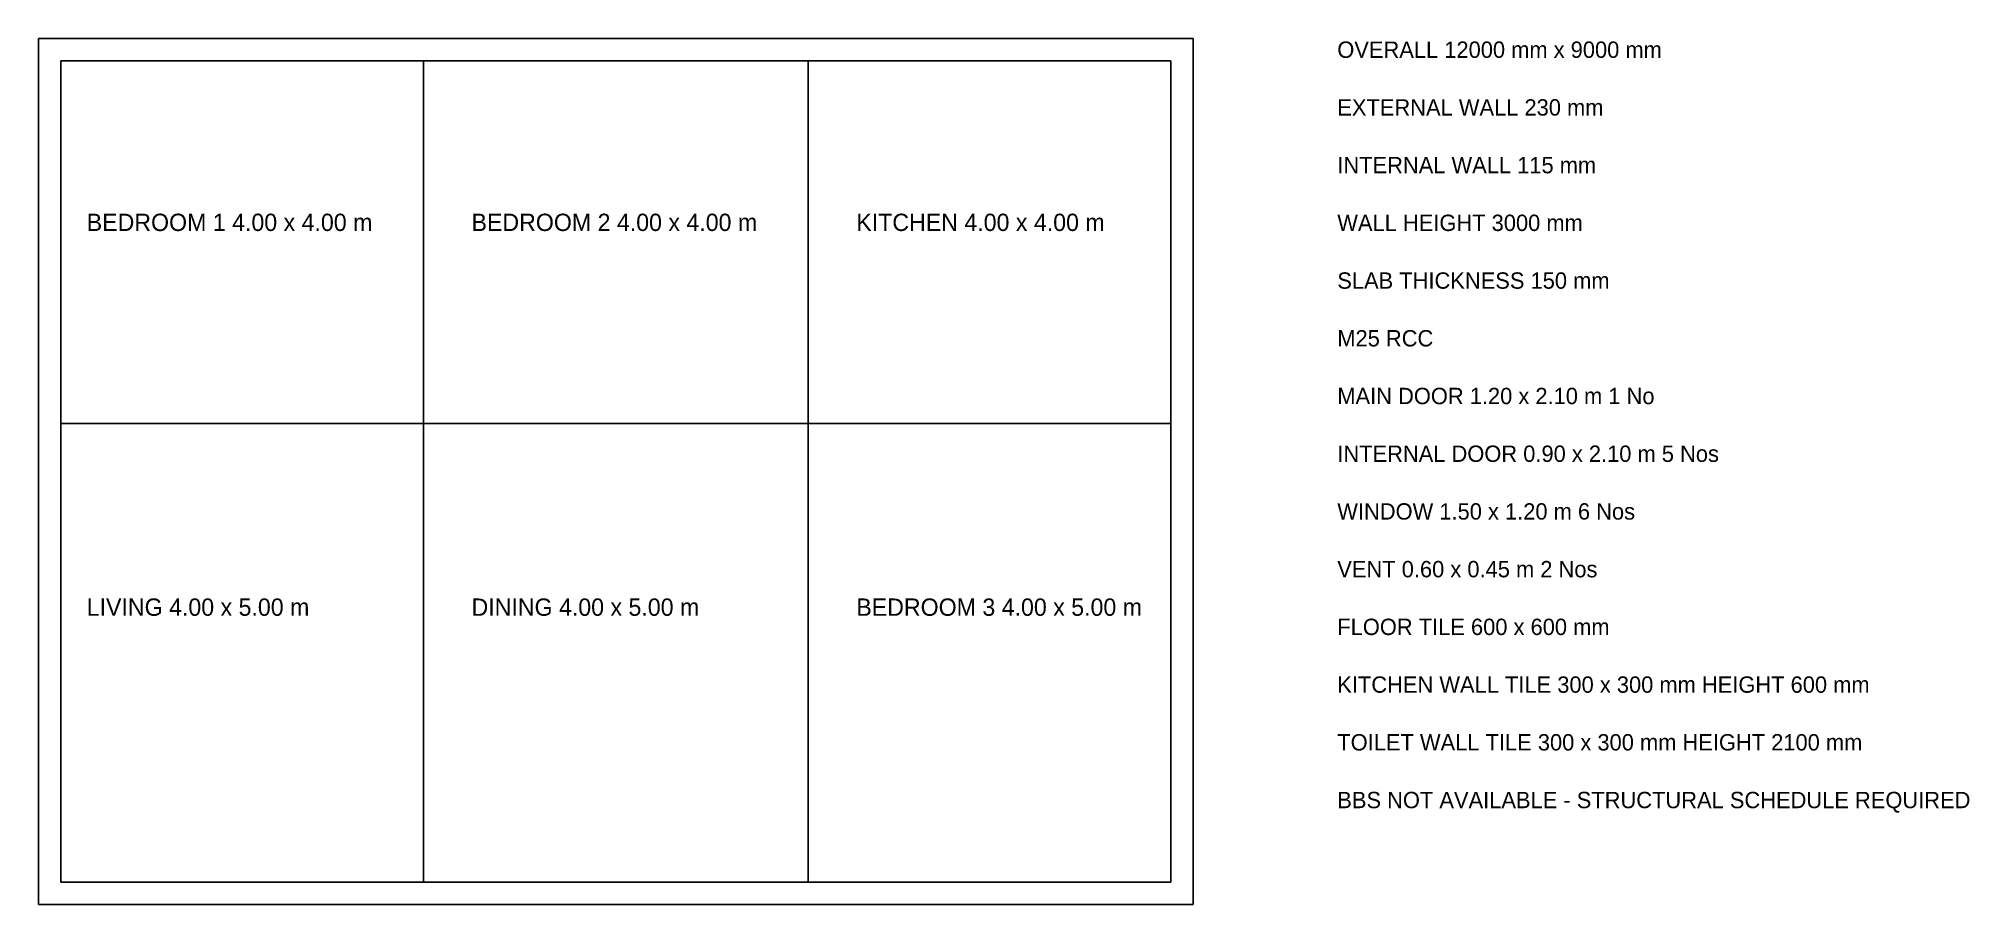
# Model space of a CAD drawing. Header units: millimetres. Extents: x 0 to 20070, y 0 to 9000.
import ezdxf

# ---------------------------------------------------------------- set-up
doc = ezdxf.new("R2010")
doc.units = ezdxf.units.MM
for name, color, linetype in [('A-DIMS', 2, 'Continuous'), ('A-TEXT', 6, 'Continuous'), ('A-WALL', 7, 'Continuous'), ('A-WINDOW', 5, 'Continuous')]:
    doc.layers.add(name, color=color, linetype=linetype)

msp = doc.modelspace()

# ---------------------------------------------------------------- linework, layer by layer
at = {"layer": 'A-WALL'}
for p, q in [((12000, 9000), (0, 9000)), ((0, 9000), (0, 0)), ((12000, 0), (12000, 9000)), ((11770, 8770), (230, 8770)), ((230, 8770), (230, 230)), ((4000, 230), (4000, 8770)), ((8000, 230), (8000, 8770)), ((11770, 230), (11770, 8770)), ((230, 5000), (11770, 5000)), ((230, 230), (11770, 230)), ((0, 0), (12000, 0))]:
    msp.add_line(p, q, dxfattribs=at)
at = {"layer": 'A-WINDOW'}
for p, q in [((1400, 9000), (2900, 9000)), ((5300, 9000), (6800, 9000)), ((9400, 9000), (10900, 9000)), ((1400, 0), (2900, 0)), ((5300, 0), (6800, 0)), ((9400, 0), (10900, 0))]:
    msp.add_line(p, q, dxfattribs=at)

# ---------------------------------------------------------------- texts
at = {"layer": 'A-DIMS'}
for s, p in [('OVERALL 12000 mm x 9000 mm', (13500, 8800)), ('EXTERNAL WALL 230 mm', (13500, 8200)), ('INTERNAL WALL 115 mm', (13500, 7600)), ('WALL HEIGHT 3000 mm', (13500, 7000)), ('SLAB THICKNESS 150 mm', (13500, 6400)), ('M25 RCC', (13500, 5800)), ('MAIN DOOR 1.20 x 2.10 m 1 No', (13500, 5200)), ('INTERNAL DOOR 0.90 x 2.10 m 5 Nos', (13500, 4600)), ('WINDOW 1.50 x 1.20 m 6 Nos', (13500, 4000)), ('VENT 0.60 x 0.45 m 2 Nos', (13500, 3400)), ('FLOOR TILE 600 x 600 mm', (13500, 2800)), ('KITCHEN WALL TILE 300 x 300 mm HEIGHT 600 mm', (13500, 2200)), ('TOILET WALL TILE 300 x 300 mm HEIGHT 2100 mm', (13500, 1600)), ('BBS NOT AVAILABLE - STRUCTURAL SCHEDULE REQUIRED', (13500, 1000))]:
    msp.add_text(s, height=170, dxfattribs=at).set_placement(p)
at = {"layer": 'A-TEXT'}
for s, p in [('BEDROOM 1 4.00 x 4.00 m', (500, 7000)), ('BEDROOM 2 4.00 x 4.00 m', (4500, 7000)), ('KITCHEN 4.00 x 4.00 m', (8500, 7000)), ('LIVING 4.00 x 5.00 m', (500, 3000)), ('DINING 4.00 x 5.00 m', (4500, 3000)), ('BEDROOM 3 4.00 x 5.00 m', (8500, 3000))]:
    msp.add_text(s, height=180, dxfattribs=at).set_placement(p)

doc.saveas('drawing.dxf')
